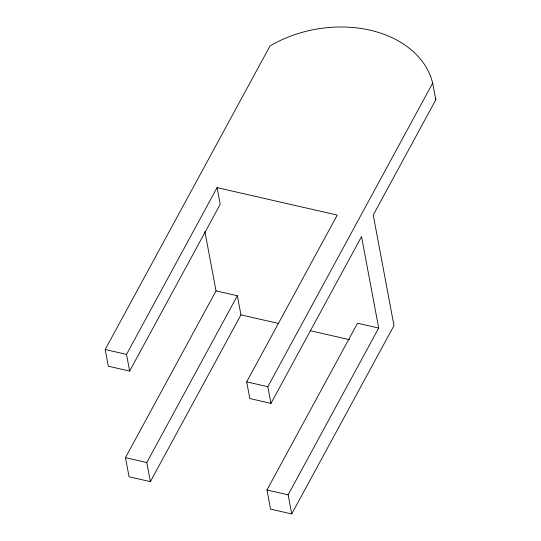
<?xml version="1.0" encoding="UTF-8"?>
<svg xmlns="http://www.w3.org/2000/svg" width="541" height="541" viewBox="0 0 541 541"><rect width="100%" height="100%" fill="white"/><g stroke="black" fill="none" stroke-linecap="round" stroke-linejoin="round"><path stroke-width="0.81" d="M378.686 328.049L361.53 236.6L270.973 403.383L249.807 398.541L246.676 381.865L337.232 215.081L217.069 187.619L220.201 204.302L129.644 371.079L108.315 366.203L105.191 349.52L270.027 45.931A106.205 77.647 -10.6 0 1 432.685 83.104L435.809 99.787L373.236 215.041L393.983 325.608L291.721 513.95L270.554 509.115L266.963 489.99L357.52 323.207L378.686 328.049L288.13 494.826L291.721 513.95M129.644 371.079L126.52 354.396L217.069 187.619M216.028 290.869L237.357 295.744L240.948 314.869L150.391 481.646L129.062 476.77L125.471 457.652L216.028 290.869L204.897 231.555M150.391 481.646L146.8 462.521L237.357 295.744M270.973 403.383L267.842 386.7L432.685 83.104M240.948 314.869L278.804 323.525M310.081 330.673L349.581 339.701M105.191 349.52L126.52 354.396M246.676 381.865L267.842 386.7M125.471 457.652L146.8 462.521M266.963 489.99L288.13 494.826M435.41 98.232A106.205 77.647 -10.6 0 1 435.809 99.787"/></g></svg>
